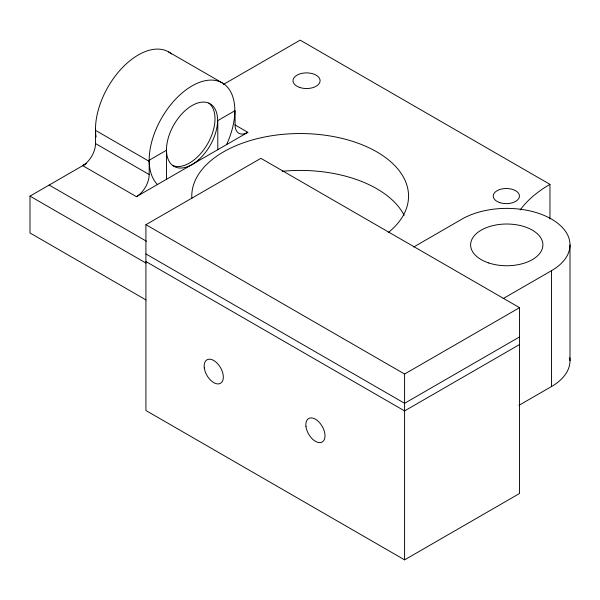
<?xml version="1.0" encoding="UTF-8"?>
<svg xmlns="http://www.w3.org/2000/svg" width="600" height="600" viewBox="0 0 600 600"><rect width="100%" height="100%" fill="white"/><g stroke="black" fill="none" stroke-linecap="round" stroke-linejoin="round"><path stroke-width="0.9" d="M146.002 299.94L30 232.972L30 196.118L86.46 163.523M223.305 84.517L300.165 40.148L549.96 184.365L549.96 218.933M217.792 149.685L217.792 120.615L235.08 110.64L235.08 124.958A18.067 10.433 -60 0 0 247.853 132.33L136.425 196.665L82.748 165.675L85.942 163.837M145.92 224.692L260.88 158.325L519.548 307.665L519.548 493.485L404.588 559.852L145.92 410.52L145.92 224.692L404.588 374.032L519.548 307.665M413.7 246.998L462.067 219.067A63.225 36.502 0 0 1 551.482 219.067A63.225 36.502 0 0 1 551.482 270.697L551.482 386.55L519.007 405.3M503.115 298.62L551.482 270.697M519.548 336.923L404.588 403.298L145.92 253.958M519.548 344.535L404.588 410.91L145.92 261.57M168.608 51.93L222.285 82.912M235.035 124.935L247.853 132.33M95.505 129.097L95.52 143.55L149.197 174.54A18.067 10.433 -60 0 1 136.425 196.665M49.162 185.055L146.505 241.26M30 196.118L146.002 263.093M149.183 160.163L149.197 174.54M95.505 129.172L95.52 130.373L149.197 161.363L149.183 160.245L166.485 150.24L166.485 179.31M570 244.882L570 360.735M404.588 374.032L404.588 559.852M282.188 171.285A108.39 62.58 0 0 1 404.16 215.362M208.763 103.095A36.127 20.857 -60 0 1 207.517 143.993A36.127 20.857 -60 0 1 172.725 165.51M569.783 357.72A63.225 36.502 0 0 1 551.482 386.55M520.162 209.993A138.525 79.98 0 0 1 549.96 184.365M157.455 184.523A60.555 34.965 -60 0 1 163.312 115.222A60.555 34.965 -60 0 1 220.695 82.095A60.555 34.965 -60 0 1 226.553 144.63M96.12 137.047A60.555 34.965 -60 0 1 120.66 69.532A60.555 34.965 -60 0 1 171.578 54.015M191.85 198.51A108.39 62.58 0 0 1 331.41 136.2A108.39 62.58 0 0 1 388.185 232.635M95.52 143.55A18.067 10.433 -60 0 1 82.748 165.675M299.775 87.48A13.545 7.822 0 0 0 320.1 80.707A13.545 7.822 0 0 0 299.775 73.935A13.545 7.822 0 0 0 299.775 87.48M499.785 202.627A13.11 7.567 0 0 0 519.442 196.072A13.11 7.567 0 0 0 499.785 189.517A13.11 7.567 0 0 0 499.785 202.627M198.653 159.735A36.127 20.857 -60 0 0 210.105 103.77A36.127 20.857 -60 0 0 167.363 141.667A36.127 20.857 -60 0 0 198.653 159.735M488.707 262.95A36.127 20.857 0 0 0 542.903 244.882A36.127 20.857 0 0 0 488.707 226.815A36.127 20.857 0 0 0 488.707 262.95M204.278 367.837A13.545 7.822 60 0 0 219.78 383.632A13.545 7.822 60 0 0 217.163 363.202A13.545 7.822 60 0 0 204.278 367.837M305.97 426.548A13.545 7.822 60 0 0 321.472 442.342A13.545 7.822 60 0 0 318.855 421.912A13.545 7.822 60 0 0 305.97 426.548"/></g></svg>
